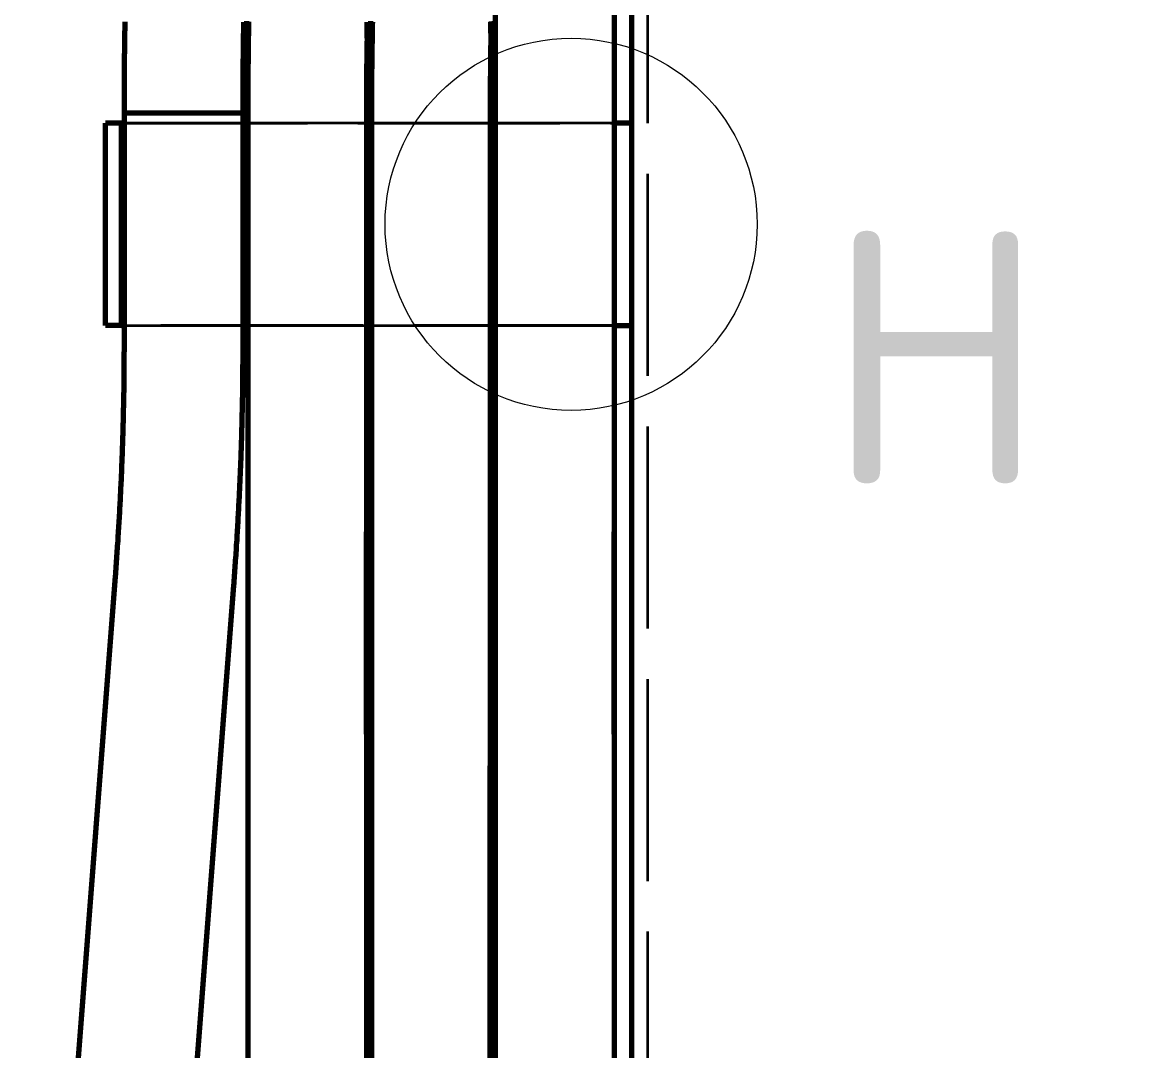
# Model space of a CAD drawing. Header units: millimetres. Extents: x 0 to 2382, y 0 to 420.
# Drawn here: x 259.46 to 281.54, y 267.35 to 287.71 of the extents above; entities that cross this region are included whole.
import ezdxf
from ezdxf.enums import TextEntityAlignment as Align

# ---------------------------------------------------------------- set-up
doc = ezdxf.new("R2010")
doc.units = ezdxf.units.MM
doc.linetypes.add('IRAM-E-TRAZOS', pattern=[5, 4, -1])
for name, color, linetype, lineweight in [('01-VISIBLE', 7, 'CONTINUOUS', 70), ('02-OCULTA', 4, 'IRAM-E-TRAZOS', 35), ('06-TEXTO', 7, 'CONTINUOUS', 25), ('08-FINA', 5, 'CONTINUOUS', 18)]:
    doc.layers.add(name, color=color, linetype=linetype, lineweight=lineweight)
doc.styles.add('ISO3098', font='isocpeur.ttf')

msp = doc.modelspace()

# ---------------------------------------------------------------- linework, layer by layer
at = {"layer": '01-VISIBLE'}
for p, q in [((268.822, 295.796), (268.822, 282.392)), ((271.172, 295.796), (271.172, 282.392)), ((271.522, 285.709), (271.522, 289.709)), ((261.472, 286.109), (261.472, 285.909)), ((263.822, 286.109), (263.822, 285.909)), ((263.922, 286.109), (263.922, 282.392)), ((266.272, 286.109), (266.272, 282.392)), ((266.372, 286.109), (266.372, 282.703)), ((268.722, 286.109), (268.722, 282.703)), ((261.472, 285.909), (261.472, 281.309)), ((263.822, 285.909), (263.822, 281.309)), ((261.422, 285.709), (261.102, 285.709)), ((261.102, 281.709), (261.102, 285.709)), ((261.472, 285.709), (261.422, 285.709)), ((261.422, 281.709), (261.422, 285.709)), ((263.922, 285.709), (263.822, 285.709)), ((266.372, 285.709), (266.272, 285.709)), ((268.822, 285.709), (268.722, 285.709)), ((271.522, 285.709), (271.172, 285.709)), ((271.522, 281.709), (271.522, 285.709)), ((261.422, 281.709), (261.102, 281.709)), ((261.422, 281.709), (261.472, 281.709)), ((263.822, 281.709), (263.922, 281.709)), ((266.272, 281.709), (266.372, 281.709)), ((268.722, 281.709), (268.822, 281.709)), ((271.172, 281.709), (271.522, 281.709)), ((271.522, 253.959), (271.522, 281.709)), ((263.922, 280.629), (263.922, 277.526)), ((266.272, 280.629), (266.272, 277.526)), ((268.822, 280.629), (268.822, 277.526)), ((271.172, 280.629), (271.172, 277.526)), ((266.372, 280.322), (266.372, 278.183)), ((268.722, 280.322), (268.722, 278.183)), ((261.296, 276.74), (260.252, 263.202)), ((263.639, 276.559), (262.595, 263.021)), ((263.922, 273.616), (263.922, 265.603)), ((266.272, 273.616), (266.272, 265.603)), ((268.822, 273.616), (268.822, 265.603)), ((271.172, 273.616), (271.172, 265.603)), ((266.372, 272.991), (266.372, 266.032)), ((266.372, 266.032), (266.372, 272.991)), ((268.722, 272.991), (268.722, 266.032)), ((268.722, 266.032), (268.722, 272.991))]:
    msp.add_line(p, q, dxfattribs=at)
for points in [[(261.488, 287.714), (261.487, 287.664), (261.486, 287.614), (261.485, 287.564), (261.484, 287.513), (261.483, 287.463), (261.482, 287.413), (261.481, 287.363), (261.481, 287.313), (261.48, 287.263), (261.479, 287.213), (261.478, 287.162), (261.478, 287.112), (261.477, 287.062), (261.477, 287.012), (261.476, 286.962), (261.476, 286.912), (261.475, 286.862), (261.475, 286.811), (261.474, 286.761), (261.474, 286.711), (261.474, 286.661), (261.473, 286.611), (261.473, 286.561), (261.473, 286.511), (261.472, 286.46), (261.472, 286.41), (261.472, 286.36), (261.472, 286.31), (261.472, 286.26), (261.472, 286.21), (261.472, 286.16), (261.472, 286.109)], [(263.838, 287.712), (263.837, 287.662), (263.836, 287.612), (263.835, 287.562), (263.834, 287.512), (263.833, 287.462), (263.832, 287.412), (263.832, 287.362), (263.831, 287.311), (263.83, 287.261), (263.829, 287.211), (263.829, 287.161), (263.828, 287.111), (263.827, 287.061), (263.827, 287.011), (263.826, 286.961), (263.826, 286.911), (263.825, 286.861), (263.825, 286.811), (263.824, 286.761), (263.824, 286.71), (263.824, 286.66), (263.823, 286.61), (263.823, 286.56), (263.823, 286.51), (263.822, 286.46), (263.822, 286.41), (263.822, 286.36), (263.822, 286.31), (263.822, 286.26), (263.822, 286.21), (263.822, 286.159), (263.822, 286.109)], [(263.922, 286.109), (263.922, 286.16), (263.922, 286.21), (263.922, 286.261), (263.921, 286.312), (263.921, 286.362), (263.921, 286.413), (263.921, 286.463), (263.921, 286.514), (263.92, 286.564), (263.92, 286.615), (263.92, 286.665), (263.919, 286.716), (263.919, 286.767), (263.918, 286.817), (263.918, 286.868), (263.918, 286.918), (263.917, 286.969), (263.916, 287.019), (263.916, 287.07), (263.915, 287.12), (263.914, 287.171), (263.914, 287.221), (263.913, 287.272), (263.912, 287.323), (263.911, 287.373), (263.911, 287.424), (263.91, 287.474), (263.909, 287.525), (263.908, 287.575), (263.907, 287.626), (263.906, 287.676), (263.905, 287.727)], [(263.938, 287.714), (263.937, 287.664), (263.936, 287.614), (263.935, 287.564), (263.934, 287.513), (263.933, 287.463), (263.932, 287.413), (263.931, 287.363), (263.931, 287.313), (263.93, 287.263), (263.929, 287.213), (263.928, 287.162), (263.928, 287.112), (263.927, 287.062), (263.927, 287.012), (263.926, 286.962), (263.926, 286.912), (263.925, 286.862), (263.925, 286.811), (263.924, 286.761), (263.924, 286.711), (263.924, 286.661), (263.923, 286.611), (263.923, 286.561), (263.923, 286.511), (263.922, 286.46), (263.922, 286.41), (263.922, 286.36), (263.922, 286.31), (263.922, 286.26), (263.922, 286.21), (263.922, 286.16), (263.922, 286.109)], [(266.288, 287.712), (266.287, 287.662), (266.286, 287.612), (266.285, 287.562), (266.284, 287.512), (266.283, 287.462), (266.282, 287.412), (266.282, 287.362), (266.281, 287.311), (266.28, 287.261), (266.279, 287.211), (266.279, 287.161), (266.278, 287.111), (266.277, 287.061), (266.277, 287.011), (266.276, 286.961), (266.276, 286.911), (266.275, 286.861), (266.275, 286.811), (266.274, 286.761), (266.274, 286.71), (266.274, 286.66), (266.273, 286.61), (266.273, 286.56), (266.273, 286.51), (266.272, 286.46), (266.272, 286.41), (266.272, 286.36), (266.272, 286.31), (266.272, 286.26), (266.272, 286.21), (266.272, 286.159), (266.272, 286.109)], [(266.372, 286.109), (266.372, 286.16), (266.372, 286.21), (266.372, 286.261), (266.371, 286.312), (266.371, 286.362), (266.371, 286.413), (266.371, 286.463), (266.371, 286.514), (266.37, 286.564), (266.37, 286.615), (266.37, 286.665), (266.369, 286.716), (266.369, 286.767), (266.368, 286.817), (266.368, 286.868), (266.368, 286.918), (266.367, 286.969), (266.366, 287.019), (266.366, 287.07), (266.365, 287.12), (266.364, 287.171), (266.364, 287.221), (266.363, 287.272), (266.362, 287.323), (266.361, 287.373), (266.361, 287.424), (266.36, 287.474), (266.359, 287.525), (266.358, 287.575), (266.357, 287.626), (266.356, 287.676), (266.355, 287.727)], [(266.388, 287.714), (266.387, 287.664), (266.386, 287.614), (266.385, 287.564), (266.384, 287.513), (266.383, 287.463), (266.382, 287.413), (266.381, 287.363), (266.381, 287.313), (266.38, 287.263), (266.379, 287.213), (266.378, 287.162), (266.378, 287.112), (266.377, 287.062), (266.377, 287.012), (266.376, 286.962), (266.376, 286.912), (266.375, 286.862), (266.375, 286.811), (266.374, 286.761), (266.374, 286.711), (266.374, 286.661), (266.373, 286.611), (266.373, 286.561), (266.373, 286.511), (266.372, 286.46), (266.372, 286.41), (266.372, 286.36), (266.372, 286.31), (266.372, 286.26), (266.372, 286.21), (266.372, 286.16), (266.372, 286.109)], [(268.738, 287.725), (268.737, 287.675), (268.736, 287.624), (268.735, 287.574), (268.734, 287.523), (268.733, 287.473), (268.733, 287.422), (268.732, 287.372), (268.731, 287.321), (268.73, 287.271), (268.729, 287.22), (268.729, 287.17), (268.728, 287.119), (268.727, 287.069), (268.727, 287.018), (268.726, 286.968), (268.726, 286.917), (268.725, 286.867), (268.725, 286.816), (268.724, 286.766), (268.724, 286.715), (268.724, 286.665), (268.723, 286.614), (268.723, 286.564), (268.723, 286.513), (268.722, 286.463), (268.722, 286.412), (268.722, 286.362), (268.722, 286.311), (268.722, 286.261), (268.722, 286.21), (268.722, 286.16), (268.722, 286.109)], [(268.822, 286.109), (268.822, 286.16), (268.822, 286.21), (268.822, 286.261), (268.821, 286.312), (268.821, 286.362), (268.821, 286.413), (268.821, 286.463), (268.821, 286.514), (268.82, 286.564), (268.82, 286.615), (268.82, 286.665), (268.819, 286.716), (268.819, 286.767), (268.818, 286.817), (268.818, 286.868), (268.818, 286.918), (268.817, 286.969), (268.816, 287.019), (268.816, 287.07), (268.815, 287.12), (268.814, 287.171), (268.814, 287.221), (268.813, 287.272), (268.812, 287.323), (268.811, 287.373), (268.811, 287.424), (268.81, 287.474), (268.809, 287.525), (268.808, 287.575), (268.807, 287.626), (268.806, 287.676), (268.805, 287.727)], [(262.647, 285.909), (262.596, 285.909), (262.544, 285.909), (262.493, 285.909), (262.442, 285.909), (262.391, 285.909), (262.34, 285.909), (262.289, 285.909), (262.238, 285.909), (262.187, 285.909), (262.136, 285.909), (262.085, 285.909), (262.034, 285.909), (261.983, 285.909), (261.931, 285.909), (261.88, 285.909), (261.829, 285.909), (261.778, 285.909), (261.727, 285.909), (261.676, 285.909), (261.625, 285.909), (261.574, 285.909), (261.523, 285.909), (261.472, 285.909)], [(262.647, 285.909), (262.596, 285.909), (262.544, 285.909), (262.493, 285.909), (262.442, 285.909), (262.391, 285.909), (262.34, 285.909), (262.289, 285.909), (262.238, 285.909), (262.187, 285.909), (262.136, 285.909), (262.085, 285.909), (262.034, 285.909), (261.983, 285.909), (261.931, 285.909), (261.88, 285.909), (261.829, 285.909), (261.778, 285.909), (261.727, 285.909), (261.676, 285.909), (261.625, 285.909), (261.574, 285.909), (261.523, 285.909), (261.472, 285.909)], [(263.822, 285.909), (263.771, 285.909), (263.719, 285.909), (263.668, 285.909), (263.617, 285.909), (263.566, 285.909), (263.515, 285.909), (263.464, 285.909), (263.413, 285.909), (263.362, 285.909), (263.311, 285.909), (263.26, 285.909), (263.209, 285.909), (263.158, 285.909), (263.106, 285.909), (263.055, 285.909), (263.004, 285.909), (262.953, 285.909), (262.902, 285.909), (262.851, 285.909), (262.8, 285.909), (262.749, 285.909), (262.698, 285.909), (262.647, 285.909)], [(263.822, 285.909), (263.771, 285.909), (263.719, 285.909), (263.668, 285.909), (263.617, 285.909), (263.566, 285.909), (263.515, 285.909), (263.464, 285.909), (263.413, 285.909), (263.362, 285.909), (263.311, 285.909), (263.26, 285.909), (263.209, 285.909), (263.158, 285.909), (263.106, 285.909), (263.055, 285.909), (263.004, 285.909), (262.953, 285.909), (262.902, 285.909), (262.851, 285.909), (262.8, 285.909), (262.749, 285.909), (262.698, 285.909), (262.647, 285.909)], [(266.372, 282.703), (266.372, 282.652), (266.372, 282.601), (266.372, 282.551), (266.372, 282.5), (266.372, 282.449), (266.372, 282.399), (266.372, 282.348), (266.372, 282.297), (266.372, 282.247), (266.372, 282.196), (266.372, 282.145), (266.372, 282.095), (266.372, 282.044), (266.372, 281.993), (266.372, 281.943), (266.372, 281.892), (266.372, 281.841), (266.372, 281.791), (266.372, 281.74), (266.372, 281.689), (266.372, 281.639), (266.372, 281.588), (266.372, 281.537), (266.372, 281.487), (266.372, 281.436), (266.372, 281.385), (266.372, 281.335), (266.372, 281.284), (266.372, 281.233), (266.372, 281.183), (266.372, 281.132), (266.372, 281.081), (266.372, 281.031), (266.372, 280.98), (266.372, 280.93), (266.372, 280.879), (266.372, 280.828), (266.372, 280.778), (266.372, 280.727), (266.372, 280.676), (266.372, 280.626), (266.372, 280.575), (266.372, 280.524), (266.372, 280.474), (266.372, 280.423), (266.372, 280.372), (266.372, 280.322)], [(268.722, 282.703), (268.722, 282.652), (268.722, 282.601), (268.722, 282.551), (268.722, 282.5), (268.722, 282.449), (268.722, 282.399), (268.722, 282.348), (268.722, 282.297), (268.722, 282.247), (268.722, 282.196), (268.722, 282.145), (268.722, 282.095), (268.722, 282.044), (268.722, 281.993), (268.722, 281.943), (268.722, 281.892), (268.722, 281.841), (268.722, 281.791), (268.722, 281.74), (268.722, 281.689), (268.722, 281.639), (268.722, 281.588), (268.722, 281.537), (268.722, 281.487), (268.722, 281.436), (268.722, 281.385), (268.722, 281.335), (268.722, 281.284), (268.722, 281.233), (268.722, 281.183), (268.722, 281.132), (268.722, 281.081), (268.722, 281.031), (268.722, 280.98), (268.722, 280.93), (268.722, 280.879), (268.722, 280.828), (268.722, 280.778), (268.722, 280.727), (268.722, 280.676), (268.722, 280.626), (268.722, 280.575), (268.722, 280.524), (268.722, 280.474), (268.722, 280.423), (268.722, 280.372), (268.722, 280.322)], [(263.922, 282.392), (263.922, 282.342), (263.922, 282.291), (263.922, 282.241), (263.922, 282.191), (263.922, 282.14), (263.922, 282.09), (263.922, 282.039), (263.922, 281.989), (263.922, 281.939), (263.922, 281.888), (263.922, 281.838), (263.922, 281.788), (263.922, 281.737), (263.922, 281.687), (263.922, 281.636), (263.922, 281.586), (263.922, 281.536), (263.922, 281.485), (263.922, 281.435), (263.922, 281.385), (263.922, 281.334), (263.922, 281.284), (263.922, 281.233), (263.922, 281.183), (263.922, 281.133), (263.922, 281.082), (263.922, 281.032), (263.922, 280.981), (263.922, 280.931), (263.922, 280.881), (263.922, 280.83), (263.922, 280.78), (263.922, 280.73), (263.922, 280.679), (263.922, 280.629)], [(266.272, 282.392), (266.272, 282.342), (266.272, 282.291), (266.272, 282.241), (266.272, 282.191), (266.272, 282.14), (266.272, 282.09), (266.272, 282.039), (266.272, 281.989), (266.272, 281.939), (266.272, 281.888), (266.272, 281.838), (266.272, 281.788), (266.272, 281.737), (266.272, 281.687), (266.272, 281.636), (266.272, 281.586), (266.272, 281.536), (266.272, 281.485), (266.272, 281.435), (266.272, 281.385), (266.272, 281.334), (266.272, 281.284), (266.272, 281.233), (266.272, 281.183), (266.272, 281.133), (266.272, 281.082), (266.272, 281.032), (266.272, 280.981), (266.272, 280.931), (266.272, 280.881), (266.272, 280.83), (266.272, 280.78), (266.272, 280.73), (266.272, 280.679), (266.272, 280.629)], [(268.822, 282.392), (268.822, 282.342), (268.822, 282.291), (268.822, 282.241), (268.822, 282.191), (268.822, 282.14), (268.822, 282.09), (268.822, 282.039), (268.822, 281.989), (268.822, 281.939), (268.822, 281.888), (268.822, 281.838), (268.822, 281.788), (268.822, 281.737), (268.822, 281.687), (268.822, 281.636), (268.822, 281.586), (268.822, 281.536), (268.822, 281.485), (268.822, 281.435), (268.822, 281.385), (268.822, 281.334), (268.822, 281.284), (268.822, 281.233), (268.822, 281.183), (268.822, 281.133), (268.822, 281.082), (268.822, 281.032), (268.822, 280.981), (268.822, 280.931), (268.822, 280.881), (268.822, 280.83), (268.822, 280.78), (268.822, 280.73), (268.822, 280.679), (268.822, 280.629)], [(271.172, 282.392), (271.172, 282.342), (271.172, 282.291), (271.172, 282.241), (271.172, 282.191), (271.172, 282.14), (271.172, 282.09), (271.172, 282.039), (271.172, 281.989), (271.172, 281.939), (271.172, 281.888), (271.172, 281.838), (271.172, 281.788), (271.172, 281.737), (271.172, 281.687), (271.172, 281.636), (271.172, 281.586), (271.172, 281.536), (271.172, 281.485), (271.172, 281.435), (271.172, 281.385), (271.172, 281.334), (271.172, 281.284), (271.172, 281.233), (271.172, 281.183), (271.172, 281.133), (271.172, 281.082), (271.172, 281.032), (271.172, 280.981), (271.172, 280.931), (271.172, 280.881), (271.172, 280.83), (271.172, 280.78), (271.172, 280.73), (271.172, 280.679), (271.172, 280.629)], [(261.472, 281.309), (261.472, 281.259), (261.472, 281.209), (261.471, 281.159), (261.471, 281.108), (261.471, 281.058), (261.471, 281.008), (261.471, 280.958), (261.47, 280.907), (261.47, 280.857), (261.47, 280.807), (261.469, 280.756), (261.469, 280.706), (261.468, 280.656), (261.467, 280.606), (261.467, 280.555), (261.466, 280.505), (261.466, 280.455), (261.465, 280.405), (261.464, 280.354), (261.463, 280.304), (261.462, 280.254), (261.461, 280.204), (261.46, 280.153), (261.459, 280.103), (261.458, 280.053), (261.457, 280.003), (261.456, 279.952), (261.455, 279.902), (261.454, 279.852), (261.453, 279.802), (261.451, 279.751), (261.45, 279.701), (261.449, 279.651), (261.447, 279.601), (261.446, 279.55), (261.444, 279.5), (261.443, 279.45), (261.441, 279.4), (261.439, 279.349), (261.438, 279.299), (261.436, 279.249), (261.434, 279.199), (261.432, 279.148), (261.431, 279.098), (261.429, 279.048), (261.427, 278.998), (261.425, 278.948), (261.423, 278.897), (261.421, 278.847), (261.419, 278.797), (261.416, 278.747), (261.414, 278.696), (261.412, 278.646), (261.41, 278.596), (261.407, 278.546), (261.405, 278.496), (261.403, 278.445), (261.4, 278.395), (261.398, 278.345), (261.395, 278.295), (261.393, 278.245), (261.39, 278.194), (261.387, 278.144), (261.385, 278.094), (261.382, 278.044), (261.379, 277.994), (261.376, 277.943), (261.374, 277.893), (261.371, 277.843), (261.368, 277.793), (261.365, 277.743), (261.362, 277.693), (261.359, 277.642), (261.355, 277.592), (261.352, 277.542), (261.349, 277.492), (261.346, 277.442), (261.343, 277.392), (261.339, 277.341), (261.336, 277.291), (261.332, 277.241), (261.329, 277.191), (261.325, 277.141), (261.322, 277.091), (261.318, 277.041), (261.315, 276.99), (261.311, 276.94), (261.307, 276.89), (261.304, 276.84), (261.3, 276.79), (261.296, 276.74)], [(263.822, 281.309), (263.822, 281.259), (263.822, 281.209), (263.821, 281.159), (263.821, 281.109), (263.821, 281.059), (263.821, 281.009), (263.821, 280.959), (263.82, 280.909), (263.82, 280.859), (263.82, 280.809), (263.819, 280.759), (263.819, 280.709), (263.818, 280.659), (263.818, 280.609), (263.817, 280.559), (263.816, 280.509), (263.816, 280.459), (263.815, 280.408), (263.814, 280.358), (263.814, 280.308), (263.813, 280.258), (263.812, 280.208), (263.811, 280.158), (263.81, 280.108), (263.809, 280.058), (263.808, 280.008), (263.807, 279.958), (263.806, 279.908), (263.805, 279.858), (263.803, 279.808), (263.802, 279.758), (263.801, 279.708), (263.8, 279.658), (263.798, 279.608), (263.797, 279.558), (263.795, 279.508), (263.794, 279.458), (263.792, 279.408), (263.791, 279.358), (263.789, 279.308), (263.788, 279.258), (263.786, 279.208), (263.784, 279.158), (263.782, 279.108), (263.781, 279.058), (263.779, 279.008), (263.777, 278.958), (263.775, 278.907), (263.773, 278.857), (263.771, 278.807), (263.769, 278.757), (263.767, 278.707), (263.765, 278.657), (263.763, 278.607), (263.76, 278.557), (263.758, 278.507), (263.756, 278.457), (263.754, 278.407), (263.751, 278.357), (263.749, 278.307), (263.746, 278.257), (263.744, 278.207), (263.741, 278.157), (263.739, 278.107), (263.736, 278.058), (263.733, 278.008), (263.731, 277.958), (263.728, 277.908), (263.725, 277.858), (263.722, 277.808), (263.72, 277.758), (263.717, 277.708), (263.714, 277.658), (263.711, 277.608), (263.708, 277.558), (263.705, 277.508), (263.702, 277.458), (263.699, 277.408), (263.695, 277.358), (263.692, 277.308), (263.689, 277.258), (263.686, 277.208), (263.682, 277.158), (263.679, 277.108), (263.675, 277.058), (263.672, 277.008), (263.668, 276.958), (263.665, 276.909), (263.661, 276.859), (263.658, 276.809), (263.654, 276.759), (263.65, 276.709), (263.647, 276.659), (263.643, 276.609), (263.639, 276.559)], [(266.372, 278.183), (266.372, 278.133), (266.372, 278.083), (266.372, 278.032), (266.372, 277.982), (266.372, 277.931), (266.372, 277.881), (266.372, 277.83), (266.372, 277.78), (266.372, 277.73), (266.372, 277.679), (266.372, 277.629), (266.372, 277.578), (266.372, 277.528), (266.372, 277.478), (266.372, 277.427), (266.372, 277.377), (266.372, 277.326), (266.372, 277.276), (266.372, 277.226), (266.372, 277.175), (266.372, 277.125), (266.372, 277.074), (266.372, 277.024), (266.372, 276.973), (266.372, 276.923), (266.372, 276.873), (266.372, 276.822), (266.372, 276.772), (266.372, 276.721), (266.372, 276.671), (266.372, 276.621), (266.372, 276.57), (266.372, 276.52), (266.372, 276.469), (266.372, 276.419), (266.372, 276.369), (266.372, 276.318), (266.372, 276.268), (266.372, 276.217), (266.372, 276.167), (266.372, 276.117), (266.372, 276.066), (266.372, 276.016), (266.372, 275.965), (266.372, 275.915), (266.372, 275.864), (266.372, 275.814), (266.372, 275.764), (266.372, 275.713), (266.372, 275.663), (266.372, 275.612), (266.372, 275.562), (266.372, 275.512), (266.372, 275.461), (266.372, 275.411), (266.372, 275.36), (266.372, 275.31), (266.372, 275.26), (266.372, 275.209), (266.372, 275.159), (266.372, 275.108), (266.372, 275.058), (266.372, 275.007), (266.372, 274.957), (266.372, 274.907), (266.372, 274.856), (266.372, 274.806), (266.372, 274.755), (266.372, 274.705), (266.372, 274.655), (266.372, 274.604), (266.372, 274.554), (266.372, 274.503), (266.372, 274.453), (266.372, 274.403), (266.372, 274.352), (266.372, 274.302), (266.372, 274.251), (266.372, 274.201), (266.372, 274.15), (266.372, 274.1), (266.372, 274.05), (266.372, 273.999), (266.372, 273.949), (266.372, 273.898), (266.372, 273.848), (266.372, 273.798), (266.372, 273.747), (266.372, 273.697), (266.372, 273.646), (266.372, 273.596), (266.372, 273.546), (266.372, 273.495), (266.372, 273.445), (266.372, 273.394), (266.372, 273.344), (266.372, 273.293), (266.372, 273.243), (266.372, 273.193), (266.372, 273.142), (266.372, 273.092), (266.372, 273.041), (266.372, 272.991)], [(268.722, 278.183), (268.722, 278.133), (268.722, 278.083), (268.722, 278.032), (268.722, 277.982), (268.722, 277.931), (268.722, 277.881), (268.722, 277.83), (268.722, 277.78), (268.722, 277.73), (268.722, 277.679), (268.722, 277.629), (268.722, 277.578), (268.722, 277.528), (268.722, 277.478), (268.722, 277.427), (268.722, 277.377), (268.722, 277.326), (268.722, 277.276), (268.722, 277.226), (268.722, 277.175), (268.722, 277.125), (268.722, 277.074), (268.722, 277.024), (268.722, 276.973), (268.722, 276.923), (268.722, 276.873), (268.722, 276.822), (268.722, 276.772), (268.722, 276.721), (268.722, 276.671), (268.722, 276.621), (268.722, 276.57), (268.722, 276.52), (268.722, 276.469), (268.722, 276.419), (268.722, 276.369), (268.722, 276.318), (268.722, 276.268), (268.722, 276.217), (268.722, 276.167), (268.722, 276.117), (268.722, 276.066), (268.722, 276.016), (268.722, 275.965), (268.722, 275.915), (268.722, 275.864), (268.722, 275.814), (268.722, 275.764), (268.722, 275.713), (268.722, 275.663), (268.722, 275.612), (268.722, 275.562), (268.722, 275.512), (268.722, 275.461), (268.722, 275.411), (268.722, 275.36), (268.722, 275.31), (268.722, 275.26), (268.722, 275.209), (268.722, 275.159), (268.722, 275.108), (268.722, 275.058), (268.722, 275.007), (268.722, 274.957), (268.722, 274.907), (268.722, 274.856), (268.722, 274.806), (268.722, 274.755), (268.722, 274.705), (268.722, 274.655), (268.722, 274.604), (268.722, 274.554), (268.722, 274.503), (268.722, 274.453), (268.722, 274.403), (268.722, 274.352), (268.722, 274.302), (268.722, 274.251), (268.722, 274.201), (268.722, 274.15), (268.722, 274.1), (268.722, 274.05), (268.722, 273.999), (268.722, 273.949), (268.722, 273.898), (268.722, 273.848), (268.722, 273.798), (268.722, 273.747), (268.722, 273.697), (268.722, 273.646), (268.722, 273.596), (268.722, 273.546), (268.722, 273.495), (268.722, 273.445), (268.722, 273.394), (268.722, 273.344), (268.722, 273.293), (268.722, 273.243), (268.722, 273.193), (268.722, 273.142), (268.722, 273.092), (268.722, 273.041), (268.722, 272.991)], [(266.272, 273.616), (266.272, 273.666), (266.272, 273.716), (266.272, 273.766), (266.272, 273.816), (266.272, 273.866), (266.272, 273.916), (266.272, 273.966), (266.272, 274.017), (266.272, 274.067), (266.272, 274.117), (266.272, 274.167), (266.272, 274.217), (266.272, 274.267), (266.272, 274.317), (266.272, 274.367), (266.272, 274.417), (266.272, 274.467), (266.272, 274.517), (266.272, 274.567), (266.272, 274.617), (266.272, 274.667), (266.272, 274.717), (266.272, 274.767), (266.272, 274.817), (266.272, 274.868), (266.272, 274.918), (266.272, 274.968), (266.272, 275.018), (266.272, 275.068), (266.272, 275.118), (266.272, 275.168), (266.272, 275.218), (266.272, 275.268), (266.272, 275.318), (266.272, 275.368), (266.272, 275.418), (266.272, 275.468), (266.272, 275.518), (266.272, 275.568), (266.272, 275.618), (266.272, 275.668), (266.272, 275.718), (266.272, 275.769), (266.272, 275.819), (266.272, 275.869), (266.272, 275.919), (266.272, 275.969), (266.272, 276.019), (266.272, 276.069), (266.272, 276.119), (266.272, 276.169), (266.272, 276.219), (266.272, 276.269), (266.272, 276.319), (266.272, 276.369), (266.272, 276.419), (266.272, 276.469), (266.272, 276.519), (266.272, 276.569), (266.272, 276.619), (266.272, 276.67), (266.272, 276.72), (266.272, 276.77), (266.272, 276.82), (266.272, 276.87), (266.272, 276.92), (266.272, 276.97), (266.272, 277.02), (266.272, 277.07), (266.272, 277.12), (266.272, 277.17), (266.272, 277.22), (266.272, 277.27), (266.272, 277.32), (266.272, 277.37), (266.272, 277.42), (266.272, 277.47), (266.272, 277.521), (266.272, 277.571), (266.272, 277.621)], [(271.172, 273.616), (271.172, 273.666), (271.172, 273.716), (271.172, 273.766), (271.172, 273.816), (271.172, 273.866), (271.172, 273.916), (271.172, 273.966), (271.172, 274.017), (271.172, 274.067), (271.172, 274.117), (271.172, 274.167), (271.172, 274.217), (271.172, 274.267), (271.172, 274.317), (271.172, 274.367), (271.172, 274.417), (271.172, 274.467), (271.172, 274.517), (271.172, 274.567), (271.172, 274.617), (271.172, 274.667), (271.172, 274.717), (271.172, 274.767), (271.172, 274.817), (271.172, 274.868), (271.172, 274.918), (271.172, 274.968), (271.172, 275.018), (271.172, 275.068), (271.172, 275.118), (271.172, 275.168), (271.172, 275.218), (271.172, 275.268), (271.172, 275.318), (271.172, 275.368), (271.172, 275.418), (271.172, 275.468), (271.172, 275.518), (271.172, 275.568), (271.172, 275.618), (271.172, 275.668), (271.172, 275.718), (271.172, 275.769), (271.172, 275.819), (271.172, 275.869), (271.172, 275.919), (271.172, 275.969), (271.172, 276.019), (271.172, 276.069), (271.172, 276.119), (271.172, 276.169), (271.172, 276.219), (271.172, 276.269), (271.172, 276.319), (271.172, 276.369), (271.172, 276.419), (271.172, 276.469), (271.172, 276.519), (271.172, 276.569), (271.172, 276.619), (271.172, 276.67), (271.172, 276.72), (271.172, 276.77), (271.172, 276.82), (271.172, 276.87), (271.172, 276.92), (271.172, 276.97), (271.172, 277.02), (271.172, 277.07), (271.172, 277.12), (271.172, 277.17), (271.172, 277.22), (271.172, 277.27), (271.172, 277.32), (271.172, 277.37), (271.172, 277.42), (271.172, 277.47), (271.172, 277.521), (271.172, 277.571), (271.172, 277.621)], [(263.922, 277.526), (263.922, 277.476), (263.922, 277.426), (263.922, 277.375), (263.922, 277.325), (263.922, 277.275), (263.922, 277.225), (263.922, 277.175), (263.922, 277.125), (263.922, 277.075), (263.922, 277.025), (263.922, 276.974), (263.922, 276.924), (263.922, 276.874), (263.922, 276.824), (263.922, 276.774), (263.922, 276.724), (263.922, 276.674), (263.922, 276.624), (263.922, 276.573), (263.922, 276.523), (263.922, 276.473), (263.922, 276.423), (263.922, 276.373), (263.922, 276.323), (263.922, 276.273), (263.922, 276.223), (263.922, 276.172), (263.922, 276.122), (263.922, 276.072), (263.922, 276.022), (263.922, 275.972), (263.922, 275.922), (263.922, 275.872), (263.922, 275.822), (263.922, 275.771), (263.922, 275.721), (263.922, 275.671), (263.922, 275.621), (263.922, 275.571), (263.922, 275.521), (263.922, 275.471), (263.922, 275.421), (263.922, 275.37), (263.922, 275.32), (263.922, 275.27), (263.922, 275.22), (263.922, 275.17), (263.922, 275.12), (263.922, 275.07), (263.922, 275.02), (263.922, 274.969), (263.922, 274.919), (263.922, 274.869), (263.922, 274.819), (263.922, 274.769), (263.922, 274.719), (263.922, 274.669), (263.922, 274.619), (263.922, 274.568), (263.922, 274.518), (263.922, 274.468), (263.922, 274.418), (263.922, 274.368), (263.922, 274.318), (263.922, 274.268), (263.922, 274.218), (263.922, 274.167), (263.922, 274.117), (263.922, 274.067), (263.922, 274.017), (263.922, 273.967), (263.922, 273.917), (263.922, 273.867), (263.922, 273.817), (263.922, 273.766), (263.922, 273.716), (263.922, 273.666), (263.922, 273.616)], [(266.272, 277.526), (266.272, 277.476), (266.272, 277.426), (266.272, 277.375), (266.272, 277.325), (266.272, 277.275), (266.272, 277.225), (266.272, 277.175), (266.272, 277.125), (266.272, 277.075), (266.272, 277.025), (266.272, 276.974), (266.272, 276.924), (266.272, 276.874), (266.272, 276.824), (266.272, 276.774), (266.272, 276.724), (266.272, 276.674), (266.272, 276.624), (266.272, 276.573), (266.272, 276.523), (266.272, 276.473), (266.272, 276.423), (266.272, 276.373), (266.272, 276.323), (266.272, 276.273), (266.272, 276.223), (266.272, 276.172), (266.272, 276.122), (266.272, 276.072), (266.272, 276.022), (266.272, 275.972), (266.272, 275.922), (266.272, 275.872), (266.272, 275.822), (266.272, 275.771), (266.272, 275.721), (266.272, 275.671), (266.272, 275.621), (266.272, 275.571), (266.272, 275.521), (266.272, 275.471), (266.272, 275.421), (266.272, 275.37), (266.272, 275.32), (266.272, 275.27), (266.272, 275.22), (266.272, 275.17), (266.272, 275.12), (266.272, 275.07), (266.272, 275.02), (266.272, 274.969), (266.272, 274.919), (266.272, 274.869), (266.272, 274.819), (266.272, 274.769), (266.272, 274.719), (266.272, 274.669), (266.272, 274.619), (266.272, 274.568), (266.272, 274.518), (266.272, 274.468), (266.272, 274.418), (266.272, 274.368), (266.272, 274.318), (266.272, 274.268), (266.272, 274.218), (266.272, 274.167), (266.272, 274.117), (266.272, 274.067), (266.272, 274.017), (266.272, 273.967), (266.272, 273.917), (266.272, 273.867), (266.272, 273.817), (266.272, 273.766), (266.272, 273.716), (266.272, 273.666), (266.272, 273.616)], [(268.822, 277.526), (268.822, 277.476), (268.822, 277.426), (268.822, 277.375), (268.822, 277.325), (268.822, 277.275), (268.822, 277.225), (268.822, 277.175), (268.822, 277.125), (268.822, 277.075), (268.822, 277.025), (268.822, 276.974), (268.822, 276.924), (268.822, 276.874), (268.822, 276.824), (268.822, 276.774), (268.822, 276.724), (268.822, 276.674), (268.822, 276.624), (268.822, 276.573), (268.822, 276.523), (268.822, 276.473), (268.822, 276.423), (268.822, 276.373), (268.822, 276.323), (268.822, 276.273), (268.822, 276.223), (268.822, 276.172), (268.822, 276.122), (268.822, 276.072), (268.822, 276.022), (268.822, 275.972), (268.822, 275.922), (268.822, 275.872), (268.822, 275.822), (268.822, 275.771), (268.822, 275.721), (268.822, 275.671), (268.822, 275.621), (268.822, 275.571), (268.822, 275.521), (268.822, 275.471), (268.822, 275.421), (268.822, 275.37), (268.822, 275.32), (268.822, 275.27), (268.822, 275.22), (268.822, 275.17), (268.822, 275.12), (268.822, 275.07), (268.822, 275.02), (268.822, 274.969), (268.822, 274.919), (268.822, 274.869), (268.822, 274.819), (268.822, 274.769), (268.822, 274.719), (268.822, 274.669), (268.822, 274.619), (268.822, 274.568), (268.822, 274.518), (268.822, 274.468), (268.822, 274.418), (268.822, 274.368), (268.822, 274.318), (268.822, 274.268), (268.822, 274.218), (268.822, 274.167), (268.822, 274.117), (268.822, 274.067), (268.822, 274.017), (268.822, 273.967), (268.822, 273.917), (268.822, 273.867), (268.822, 273.817), (268.822, 273.766), (268.822, 273.716), (268.822, 273.666), (268.822, 273.616)], [(271.172, 277.526), (271.172, 277.476), (271.172, 277.426), (271.172, 277.375), (271.172, 277.325), (271.172, 277.275), (271.172, 277.225), (271.172, 277.175), (271.172, 277.125), (271.172, 277.075), (271.172, 277.025), (271.172, 276.974), (271.172, 276.924), (271.172, 276.874), (271.172, 276.824), (271.172, 276.774), (271.172, 276.724), (271.172, 276.674), (271.172, 276.624), (271.172, 276.573), (271.172, 276.523), (271.172, 276.473), (271.172, 276.423), (271.172, 276.373), (271.172, 276.323), (271.172, 276.273), (271.172, 276.223), (271.172, 276.172), (271.172, 276.122), (271.172, 276.072), (271.172, 276.022), (271.172, 275.972), (271.172, 275.922), (271.172, 275.872), (271.172, 275.822), (271.172, 275.771), (271.172, 275.721), (271.172, 275.671), (271.172, 275.621), (271.172, 275.571), (271.172, 275.521), (271.172, 275.471), (271.172, 275.421), (271.172, 275.37), (271.172, 275.32), (271.172, 275.27), (271.172, 275.22), (271.172, 275.17), (271.172, 275.12), (271.172, 275.07), (271.172, 275.02), (271.172, 274.969), (271.172, 274.919), (271.172, 274.869), (271.172, 274.819), (271.172, 274.769), (271.172, 274.719), (271.172, 274.669), (271.172, 274.619), (271.172, 274.568), (271.172, 274.518), (271.172, 274.468), (271.172, 274.418), (271.172, 274.368), (271.172, 274.318), (271.172, 274.268), (271.172, 274.218), (271.172, 274.167), (271.172, 274.117), (271.172, 274.067), (271.172, 274.017), (271.172, 273.967), (271.172, 273.917), (271.172, 273.867), (271.172, 273.817), (271.172, 273.766), (271.172, 273.716), (271.172, 273.666), (271.172, 273.616)]]:
    msp.add_lwpolyline(points, dxfattribs=at)
at = {"layer": '02-OCULTA'}
for p, q in [((271.842, 225.709), (271.842, 289.709)), ((263.922, 282.436), (263.922, 286.109)), ((266.272, 282.436), (266.272, 286.109)), ((266.372, 282.524), (266.372, 286.109)), ((268.722, 282.524), (268.722, 286.109)), ((268.822, 282.436), (268.822, 286.109)), ((271.172, 282.436), (271.172, 286.109)), ((261.422, 285.709), (261.102, 285.709)), ((261.102, 285.709), (271.202, 285.709)), ((271.202, 285.709), (261.102, 285.709)), ((261.102, 281.709), (261.102, 285.709)), ((261.102, 281.709), (261.102, 285.709)), ((261.102, 281.709), (261.102, 285.709)), ((261.422, 281.709), (261.422, 285.709)), ((271.522, 285.709), (261.422, 285.709)), ((261.422, 281.709), (261.422, 285.709)), ((261.422, 281.709), (261.422, 285.709)), ((263.822, 285.709), (261.472, 285.709)), ((266.272, 285.709), (263.922, 285.709)), ((268.722, 285.709), (266.372, 285.709)), ((271.172, 285.709), (268.822, 285.709)), ((271.202, 285.709), (271.202, 281.709)), ((271.202, 285.709), (271.202, 281.709)), ((271.522, 281.709), (271.522, 285.709)), ((271.522, 281.709), (271.522, 285.709)), ((261.102, 281.709), (271.202, 281.709)), ((271.202, 281.709), (261.102, 281.709)), ((261.422, 281.709), (261.102, 281.709)), ((261.422, 281.709), (271.522, 281.709)), ((261.472, 281.709), (263.822, 281.709)), ((263.922, 281.709), (266.272, 281.709)), ((266.372, 281.709), (268.722, 281.709)), ((268.822, 281.709), (271.172, 281.709)), ((263.922, 277.621), (263.922, 280.585)), ((266.272, 277.621), (266.272, 280.585)), ((266.372, 277.809), (266.372, 280.498)), ((268.722, 277.809), (268.722, 280.498)), ((268.822, 277.621), (268.822, 280.585)), ((271.172, 277.621), (271.172, 280.585)), ((263.922, 265.694), (263.922, 273.525)), ((266.272, 265.694), (266.272, 273.525)), ((268.822, 265.694), (268.822, 273.525)), ((271.172, 265.694), (271.172, 273.525)), ((266.372, 272.991), (266.372, 273.345)), ((268.722, 272.991), (268.722, 273.345))]:
    msp.add_line(p, q, dxfattribs=at)
for points in [[(266.272, 286.109), (266.272, 286.159), (266.272, 286.21), (266.272, 286.26), (266.271, 286.31), (266.271, 286.36), (266.271, 286.41), (266.271, 286.46), (266.271, 286.51), (266.27, 286.56), (266.27, 286.61), (266.27, 286.661), (266.269, 286.711), (266.269, 286.761), (266.269, 286.811), (266.268, 286.861), (266.268, 286.911), (266.267, 286.961), (266.267, 287.011), (266.266, 287.061), (266.265, 287.112), (266.265, 287.162), (266.264, 287.212), (266.263, 287.262), (266.263, 287.312), (266.262, 287.362), (266.261, 287.412), (266.26, 287.462), (266.259, 287.512), (266.259, 287.563), (266.258, 287.613), (266.257, 287.663), (266.256, 287.713)], [(268.722, 286.109), (268.722, 286.159), (268.722, 286.21), (268.722, 286.26), (268.721, 286.31), (268.721, 286.36), (268.721, 286.41), (268.721, 286.46), (268.721, 286.51), (268.72, 286.56), (268.72, 286.61), (268.72, 286.661), (268.719, 286.711), (268.719, 286.761), (268.719, 286.811), (268.718, 286.861), (268.718, 286.911), (268.717, 286.961), (268.717, 287.011), (268.716, 287.061), (268.715, 287.112), (268.715, 287.162), (268.714, 287.212), (268.713, 287.262), (268.713, 287.312), (268.712, 287.362), (268.711, 287.412), (268.71, 287.462), (268.709, 287.512), (268.709, 287.563), (268.708, 287.613), (268.707, 287.663), (268.706, 287.713)], [(271.172, 286.109), (271.172, 286.159), (271.172, 286.21), (271.172, 286.26), (271.171, 286.31), (271.171, 286.36), (271.171, 286.41), (271.171, 286.46), (271.171, 286.51), (271.17, 286.561), (271.17, 286.611), (271.17, 286.661), (271.169, 286.711), (271.169, 286.761), (271.169, 286.811), (271.168, 286.861), (271.168, 286.911), (271.167, 286.962), (271.167, 287.012), (271.166, 287.062), (271.165, 287.112), (271.165, 287.162), (271.164, 287.212), (271.163, 287.262), (271.163, 287.312), (271.162, 287.363), (271.161, 287.413), (271.16, 287.463), (271.159, 287.513), (271.159, 287.563), (271.158, 287.613), (271.157, 287.663), (271.156, 287.713)], [(261.472, 285.909), (261.522, 285.909), (261.572, 285.909), (261.622, 285.909), (261.672, 285.909), (261.722, 285.909), (261.772, 285.909), (261.822, 285.909), (261.872, 285.909), (261.922, 285.909), (261.972, 285.909), (262.022, 285.909), (262.072, 285.909), (262.122, 285.909), (262.172, 285.909), (262.222, 285.909), (262.272, 285.909), (262.322, 285.909), (262.372, 285.909), (262.422, 285.909), (262.472, 285.909), (262.522, 285.909), (262.572, 285.909), (262.622, 285.909), (262.672, 285.909), (262.722, 285.909), (262.772, 285.909), (262.822, 285.909), (262.872, 285.909), (262.922, 285.909), (262.972, 285.909), (263.022, 285.909), (263.072, 285.909), (263.122, 285.909), (263.172, 285.909), (263.222, 285.909), (263.272, 285.909), (263.322, 285.909), (263.372, 285.909), (263.422, 285.909), (263.472, 285.909), (263.522, 285.909), (263.572, 285.909), (263.622, 285.909), (263.672, 285.909), (263.722, 285.909), (263.772, 285.909), (263.822, 285.909)], [(261.472, 285.909), (261.522, 285.909), (261.572, 285.909), (261.622, 285.909), (261.672, 285.909), (261.722, 285.909), (261.772, 285.909), (261.822, 285.909), (261.872, 285.909), (261.922, 285.909), (261.972, 285.909), (262.022, 285.909), (262.072, 285.909), (262.122, 285.909), (262.172, 285.909), (262.222, 285.909), (262.272, 285.909), (262.322, 285.909), (262.372, 285.909), (262.422, 285.909), (262.472, 285.909), (262.522, 285.909), (262.572, 285.909), (262.622, 285.909), (262.672, 285.909), (262.722, 285.909), (262.772, 285.909), (262.822, 285.909), (262.872, 285.909), (262.922, 285.909), (262.972, 285.909), (263.022, 285.909), (263.072, 285.909), (263.122, 285.909), (263.172, 285.909), (263.222, 285.909), (263.272, 285.909), (263.322, 285.909), (263.372, 285.909), (263.422, 285.909), (263.472, 285.909), (263.522, 285.909), (263.572, 285.909), (263.622, 285.909), (263.672, 285.909), (263.722, 285.909), (263.772, 285.909), (263.822, 285.909)], [(263.922, 280.585), (263.922, 280.635), (263.922, 280.685), (263.922, 280.735), (263.922, 280.785), (263.922, 280.835), (263.922, 280.885), (263.922, 280.935), (263.922, 280.985), (263.922, 281.035), (263.922, 281.085), (263.922, 281.135), (263.922, 281.185), (263.922, 281.235), (263.922, 281.286), (263.922, 281.336), (263.922, 281.386), (263.922, 281.436), (263.922, 281.486), (263.922, 281.536), (263.922, 281.586), (263.922, 281.636), (263.922, 281.686), (263.922, 281.736), (263.922, 281.786), (263.922, 281.836), (263.922, 281.886), (263.922, 281.936), (263.922, 281.986), (263.922, 282.036), (263.922, 282.086), (263.922, 282.136), (263.922, 282.186), (263.922, 282.236), (263.922, 282.286), (263.922, 282.336), (263.922, 282.386), (263.922, 282.436)], [(266.272, 280.585), (266.272, 280.635), (266.272, 280.685), (266.272, 280.735), (266.272, 280.785), (266.272, 280.835), (266.272, 280.885), (266.272, 280.935), (266.272, 280.985), (266.272, 281.035), (266.272, 281.085), (266.272, 281.135), (266.272, 281.185), (266.272, 281.235), (266.272, 281.286), (266.272, 281.336), (266.272, 281.386), (266.272, 281.436), (266.272, 281.486), (266.272, 281.536), (266.272, 281.586), (266.272, 281.636), (266.272, 281.686), (266.272, 281.736), (266.272, 281.786), (266.272, 281.836), (266.272, 281.886), (266.272, 281.936), (266.272, 281.986), (266.272, 282.036), (266.272, 282.086), (266.272, 282.136), (266.272, 282.186), (266.272, 282.236), (266.272, 282.286), (266.272, 282.336), (266.272, 282.386), (266.272, 282.436)], [(266.372, 280.498), (266.372, 280.549), (266.372, 280.599), (266.372, 280.65), (266.372, 280.701), (266.372, 280.751), (266.372, 280.802), (266.372, 280.852), (266.372, 280.903), (266.372, 280.954), (266.372, 281.004), (266.372, 281.055), (266.372, 281.106), (266.372, 281.156), (266.372, 281.207), (266.372, 281.258), (266.372, 281.308), (266.372, 281.359), (266.372, 281.41), (266.372, 281.46), (266.372, 281.511), (266.372, 281.562), (266.372, 281.612), (266.372, 281.663), (266.372, 281.714), (266.372, 281.764), (266.372, 281.815), (266.372, 281.866), (266.372, 281.916), (266.372, 281.967), (266.372, 282.018), (266.372, 282.068), (266.372, 282.119), (266.372, 282.17), (266.372, 282.22), (266.372, 282.271), (266.372, 282.322), (266.372, 282.372), (266.372, 282.423), (266.372, 282.474), (266.372, 282.524)], [(268.722, 280.498), (268.722, 280.549), (268.722, 280.599), (268.722, 280.65), (268.722, 280.701), (268.722, 280.751), (268.722, 280.802), (268.722, 280.852), (268.722, 280.903), (268.722, 280.954), (268.722, 281.004), (268.722, 281.055), (268.722, 281.106), (268.722, 281.156), (268.722, 281.207), (268.722, 281.258), (268.722, 281.308), (268.722, 281.359), (268.722, 281.41), (268.722, 281.46), (268.722, 281.511), (268.722, 281.562), (268.722, 281.612), (268.722, 281.663), (268.722, 281.714), (268.722, 281.764), (268.722, 281.815), (268.722, 281.866), (268.722, 281.916), (268.722, 281.967), (268.722, 282.018), (268.722, 282.068), (268.722, 282.119), (268.722, 282.17), (268.722, 282.22), (268.722, 282.271), (268.722, 282.322), (268.722, 282.372), (268.722, 282.423), (268.722, 282.474), (268.722, 282.524)], [(268.822, 280.585), (268.822, 280.635), (268.822, 280.685), (268.822, 280.735), (268.822, 280.785), (268.822, 280.835), (268.822, 280.885), (268.822, 280.935), (268.822, 280.985), (268.822, 281.035), (268.822, 281.085), (268.822, 281.135), (268.822, 281.185), (268.822, 281.235), (268.822, 281.286), (268.822, 281.336), (268.822, 281.386), (268.822, 281.436), (268.822, 281.486), (268.822, 281.536), (268.822, 281.586), (268.822, 281.636), (268.822, 281.686), (268.822, 281.736), (268.822, 281.786), (268.822, 281.836), (268.822, 281.886), (268.822, 281.936), (268.822, 281.986), (268.822, 282.036), (268.822, 282.086), (268.822, 282.136), (268.822, 282.186), (268.822, 282.236), (268.822, 282.286), (268.822, 282.336), (268.822, 282.386), (268.822, 282.436)], [(271.172, 280.585), (271.172, 280.635), (271.172, 280.685), (271.172, 280.735), (271.172, 280.785), (271.172, 280.835), (271.172, 280.885), (271.172, 280.935), (271.172, 280.985), (271.172, 281.035), (271.172, 281.085), (271.172, 281.135), (271.172, 281.185), (271.172, 281.235), (271.172, 281.286), (271.172, 281.336), (271.172, 281.386), (271.172, 281.436), (271.172, 281.486), (271.172, 281.536), (271.172, 281.586), (271.172, 281.636), (271.172, 281.686), (271.172, 281.736), (271.172, 281.786), (271.172, 281.836), (271.172, 281.886), (271.172, 281.936), (271.172, 281.986), (271.172, 282.036), (271.172, 282.086), (271.172, 282.136), (271.172, 282.186), (271.172, 282.236), (271.172, 282.286), (271.172, 282.336), (271.172, 282.386), (271.172, 282.436)], [(266.372, 273.345), (266.372, 273.395), (266.372, 273.445), (266.372, 273.495), (266.372, 273.546), (266.372, 273.596), (266.372, 273.646), (266.372, 273.696), (266.372, 273.746), (266.372, 273.796), (266.372, 273.846), (266.372, 273.897), (266.372, 273.947), (266.372, 273.997), (266.372, 274.047), (266.372, 274.097), (266.372, 274.147), (266.372, 274.198), (266.372, 274.248), (266.372, 274.298), (266.372, 274.348), (266.372, 274.398), (266.372, 274.448), (266.372, 274.498), (266.372, 274.549), (266.372, 274.599), (266.372, 274.649), (266.372, 274.699), (266.372, 274.749), (266.372, 274.799), (266.372, 274.85), (266.372, 274.9), (266.372, 274.95), (266.372, 275), (266.372, 275.05), (266.372, 275.1), (266.372, 275.15), (266.372, 275.201), (266.372, 275.251), (266.372, 275.301), (266.372, 275.351), (266.372, 275.401), (266.372, 275.451), (266.372, 275.502), (266.372, 275.552), (266.372, 275.602), (266.372, 275.652), (266.372, 275.702), (266.372, 275.752), (266.372, 275.802), (266.372, 275.853), (266.372, 275.903), (266.372, 275.953), (266.372, 276.003), (266.372, 276.053), (266.372, 276.103), (266.372, 276.154), (266.372, 276.204), (266.372, 276.254), (266.372, 276.304), (266.372, 276.354), (266.372, 276.404), (266.372, 276.454), (266.372, 276.505), (266.372, 276.555), (266.372, 276.605), (266.372, 276.655), (266.372, 276.705), (266.372, 276.755), (266.372, 276.806), (266.372, 276.856), (266.372, 276.906), (266.372, 276.956), (266.372, 277.006), (266.372, 277.056), (266.372, 277.107), (266.372, 277.157), (266.372, 277.207), (266.372, 277.257), (266.372, 277.307), (266.372, 277.357), (266.372, 277.407), (266.372, 277.458), (266.372, 277.508), (266.372, 277.558), (266.372, 277.608), (266.372, 277.658), (266.372, 277.708), (266.372, 277.759), (266.372, 277.809)], [(268.722, 273.345), (268.722, 273.395), (268.722, 273.445), (268.722, 273.495), (268.722, 273.546), (268.722, 273.596), (268.722, 273.646), (268.722, 273.696), (268.722, 273.746), (268.722, 273.796), (268.722, 273.846), (268.722, 273.897), (268.722, 273.947), (268.722, 273.997), (268.722, 274.047), (268.722, 274.097), (268.722, 274.147), (268.722, 274.198), (268.722, 274.248), (268.722, 274.298), (268.722, 274.348), (268.722, 274.398), (268.722, 274.448), (268.722, 274.498), (268.722, 274.549), (268.722, 274.599), (268.722, 274.649), (268.722, 274.699), (268.722, 274.749), (268.722, 274.799), (268.722, 274.85), (268.722, 274.9), (268.722, 274.95), (268.722, 275), (268.722, 275.05), (268.722, 275.1), (268.722, 275.15), (268.722, 275.201), (268.722, 275.251), (268.722, 275.301), (268.722, 275.351), (268.722, 275.401), (268.722, 275.451), (268.722, 275.502), (268.722, 275.552), (268.722, 275.602), (268.722, 275.652), (268.722, 275.702), (268.722, 275.752), (268.722, 275.802), (268.722, 275.853), (268.722, 275.903), (268.722, 275.953), (268.722, 276.003), (268.722, 276.053), (268.722, 276.103), (268.722, 276.154), (268.722, 276.204), (268.722, 276.254), (268.722, 276.304), (268.722, 276.354), (268.722, 276.404), (268.722, 276.454), (268.722, 276.505), (268.722, 276.555), (268.722, 276.605), (268.722, 276.655), (268.722, 276.705), (268.722, 276.755), (268.722, 276.806), (268.722, 276.856), (268.722, 276.906), (268.722, 276.956), (268.722, 277.006), (268.722, 277.056), (268.722, 277.107), (268.722, 277.157), (268.722, 277.207), (268.722, 277.257), (268.722, 277.307), (268.722, 277.357), (268.722, 277.407), (268.722, 277.458), (268.722, 277.508), (268.722, 277.558), (268.722, 277.608), (268.722, 277.658), (268.722, 277.708), (268.722, 277.759), (268.722, 277.809)], [(263.922, 273.525), (263.922, 273.575), (263.922, 273.626), (263.922, 273.677), (263.922, 273.727), (263.922, 273.778), (263.922, 273.828), (263.922, 273.879), (263.922, 273.929), (263.922, 273.98), (263.922, 274.031), (263.922, 274.081), (263.922, 274.132), (263.922, 274.182), (263.922, 274.233), (263.922, 274.283), (263.922, 274.334), (263.922, 274.384), (263.922, 274.435), (263.922, 274.486), (263.922, 274.536), (263.922, 274.587), (263.922, 274.637), (263.922, 274.688), (263.922, 274.738), (263.922, 274.789), (263.922, 274.84), (263.922, 274.89), (263.922, 274.941), (263.922, 274.991), (263.922, 275.042), (263.922, 275.092), (263.922, 275.143), (263.922, 275.194), (263.922, 275.244), (263.922, 275.295), (263.922, 275.345), (263.922, 275.396), (263.922, 275.446), (263.922, 275.497), (263.922, 275.547), (263.922, 275.598), (263.922, 275.649), (263.922, 275.699), (263.922, 275.75), (263.922, 275.8), (263.922, 275.851), (263.922, 275.901), (263.922, 275.952), (263.922, 276.003), (263.922, 276.053), (263.922, 276.104), (263.922, 276.154), (263.922, 276.205), (263.922, 276.255), (263.922, 276.306), (263.922, 276.357), (263.922, 276.407), (263.922, 276.458), (263.922, 276.508), (263.922, 276.559), (263.922, 276.609), (263.922, 276.66), (263.922, 276.71), (263.922, 276.761), (263.922, 276.812), (263.922, 276.862), (263.922, 276.913), (263.922, 276.963), (263.922, 277.014), (263.922, 277.064), (263.922, 277.115), (263.922, 277.166), (263.922, 277.216), (263.922, 277.267), (263.922, 277.317), (263.922, 277.368), (263.922, 277.418), (263.922, 277.469), (263.922, 277.52), (263.922, 277.57), (263.922, 277.621)], [(268.822, 273.525), (268.822, 273.575), (268.822, 273.626), (268.822, 273.677), (268.822, 273.727), (268.822, 273.778), (268.822, 273.828), (268.822, 273.879), (268.822, 273.929), (268.822, 273.98), (268.822, 274.031), (268.822, 274.081), (268.822, 274.132), (268.822, 274.182), (268.822, 274.233), (268.822, 274.283), (268.822, 274.334), (268.822, 274.384), (268.822, 274.435), (268.822, 274.486), (268.822, 274.536), (268.822, 274.587), (268.822, 274.637), (268.822, 274.688), (268.822, 274.738), (268.822, 274.789), (268.822, 274.84), (268.822, 274.89), (268.822, 274.941), (268.822, 274.991), (268.822, 275.042), (268.822, 275.092), (268.822, 275.143), (268.822, 275.194), (268.822, 275.244), (268.822, 275.295), (268.822, 275.345), (268.822, 275.396), (268.822, 275.446), (268.822, 275.497), (268.822, 275.547), (268.822, 275.598), (268.822, 275.649), (268.822, 275.699), (268.822, 275.75), (268.822, 275.8), (268.822, 275.851), (268.822, 275.901), (268.822, 275.952), (268.822, 276.003), (268.822, 276.053), (268.822, 276.104), (268.822, 276.154), (268.822, 276.205), (268.822, 276.255), (268.822, 276.306), (268.822, 276.357), (268.822, 276.407), (268.822, 276.458), (268.822, 276.508), (268.822, 276.559), (268.822, 276.609), (268.822, 276.66), (268.822, 276.71), (268.822, 276.761), (268.822, 276.812), (268.822, 276.862), (268.822, 276.913), (268.822, 276.963), (268.822, 277.014), (268.822, 277.064), (268.822, 277.115), (268.822, 277.166), (268.822, 277.216), (268.822, 277.267), (268.822, 277.317), (268.822, 277.368), (268.822, 277.418), (268.822, 277.469), (268.822, 277.52), (268.822, 277.57), (268.822, 277.621)], [(266.272, 273.525), (266.272, 273.54), (266.272, 273.555), (266.272, 273.57), (266.272, 273.586), (266.272, 273.601), (266.272, 273.616)], [(271.172, 273.525), (271.172, 273.54), (271.172, 273.555), (271.172, 273.57), (271.172, 273.586), (271.172, 273.601), (271.172, 273.616)]]:
    msp.add_lwpolyline(points, dxfattribs=at)
at = {"layer": '08-FINA'}
for centre, radius in [((261.112, 259.08), 36.833), ((270.322, 283.709), 3.683)]:
    msp.add_circle(centre, radius, dxfattribs=at)

# ---------------------------------------------------------------- texts
at = {"layer": '06-TEXTO', "style": 'ISO3098'}
msp.add_text('H', height=5, dxfattribs=at).set_placement((277.542, 281.082), align=Align.MIDDLE_CENTER)

doc.saveas('drawing.dxf')
